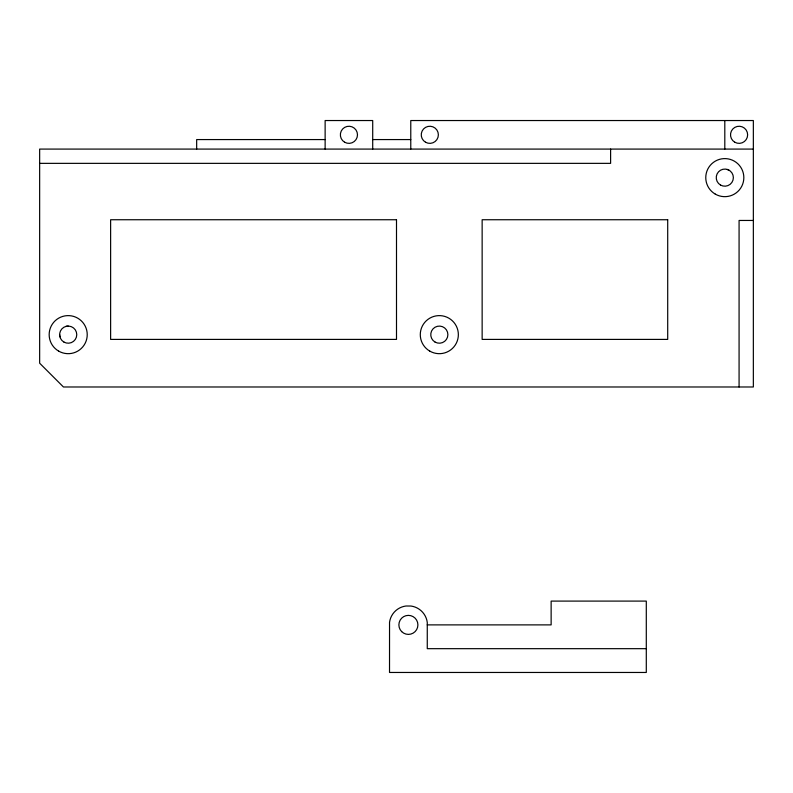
<?xml version="1.0" encoding="UTF-8"?>
<svg xmlns="http://www.w3.org/2000/svg" width="793" height="793" viewBox="0 0 793 793"><rect width="100%" height="100%" fill="white"/><g stroke="black" fill="none" stroke-linecap="round" stroke-linejoin="round"><path stroke-width="1.19" d="M427.268 624.884L427.278 622.495A19.032 19.032 0 0 0 410.972 606.03L406.006 606.001A19.032 19.032 0 0 0 389.541 622.307L389.522 672.464L646.295 672.464L646.295 601.094L551.135 601.094L551.135 624.884L427.268 624.884L427.268 648.674L646.295 648.674M65.978 326.369L68.198 326.082M325.13 139.568L196.664 139.568L196.664 149.084M372.71 139.568L410.774 139.568M753.35 149.084L39.65 149.084L39.65 363.194L63.44 386.984L753.35 386.984L753.35 120.536L410.774 120.536L410.774 149.084M39.65 163.358L610.61 163.358L610.61 149.084M753.35 220.454L739.076 220.454L739.076 386.984M727.022 169.355L729.084 170.217M59.634 334.646L59.921 336.866M724.802 120.536L724.802 149.084M372.71 149.084L372.71 120.536L325.13 120.536L325.13 149.084M396.5 219.74L110.623 219.74L110.623 339.404L396.5 339.404L396.5 219.74M667.706 219.74L482.144 219.74L482.144 339.404L667.706 339.404L667.706 219.74M715.286 194.116A19.032 19.032 0 0 0 743.834 177.632A19.032 19.032 0 0 0 715.286 161.148A19.032 19.032 0 0 0 715.286 194.116M720.52 185.047A8.564 8.564 0 0 0 733.366 177.632A8.564 8.564 0 0 0 720.52 170.217A8.564 8.564 0 0 0 720.52 185.047M429.806 351.13A19.032 19.032 0 0 0 458.354 334.646A19.032 19.032 0 0 0 429.806 318.162A19.032 19.032 0 0 0 429.806 351.13M58.682 351.13A19.032 19.032 0 0 0 87.23 334.646A19.032 19.032 0 0 0 58.682 318.162A19.032 19.032 0 0 0 58.682 351.13M63.916 342.061A8.564 8.564 0 0 0 76.762 334.646A8.564 8.564 0 0 0 63.916 327.231A8.564 8.564 0 0 0 63.916 342.061M435.04 342.061A8.564 8.564 0 0 0 447.886 334.646A8.564 8.564 0 0 0 435.04 327.231A8.564 8.564 0 0 0 435.04 342.061M734.794 142.225A8.564 8.564 0 0 0 747.64 134.81A8.564 8.564 0 0 0 734.794 127.395A8.564 8.564 0 0 0 734.794 142.225M344.638 142.225A8.564 8.564 0 0 0 357.484 134.81A8.564 8.564 0 0 0 344.638 127.395A8.564 8.564 0 0 0 344.638 142.225M425.524 142.225A8.564 8.564 0 0 0 438.37 134.81A8.564 8.564 0 0 0 425.524 127.395A8.564 8.564 0 0 0 425.524 142.225M401.664 631.615A9.516 9.516 0 0 0 417.584 627.342A9.516 9.516 0 0 0 405.937 615.695A9.516 9.516 0 0 0 401.664 631.615"/></g></svg>
